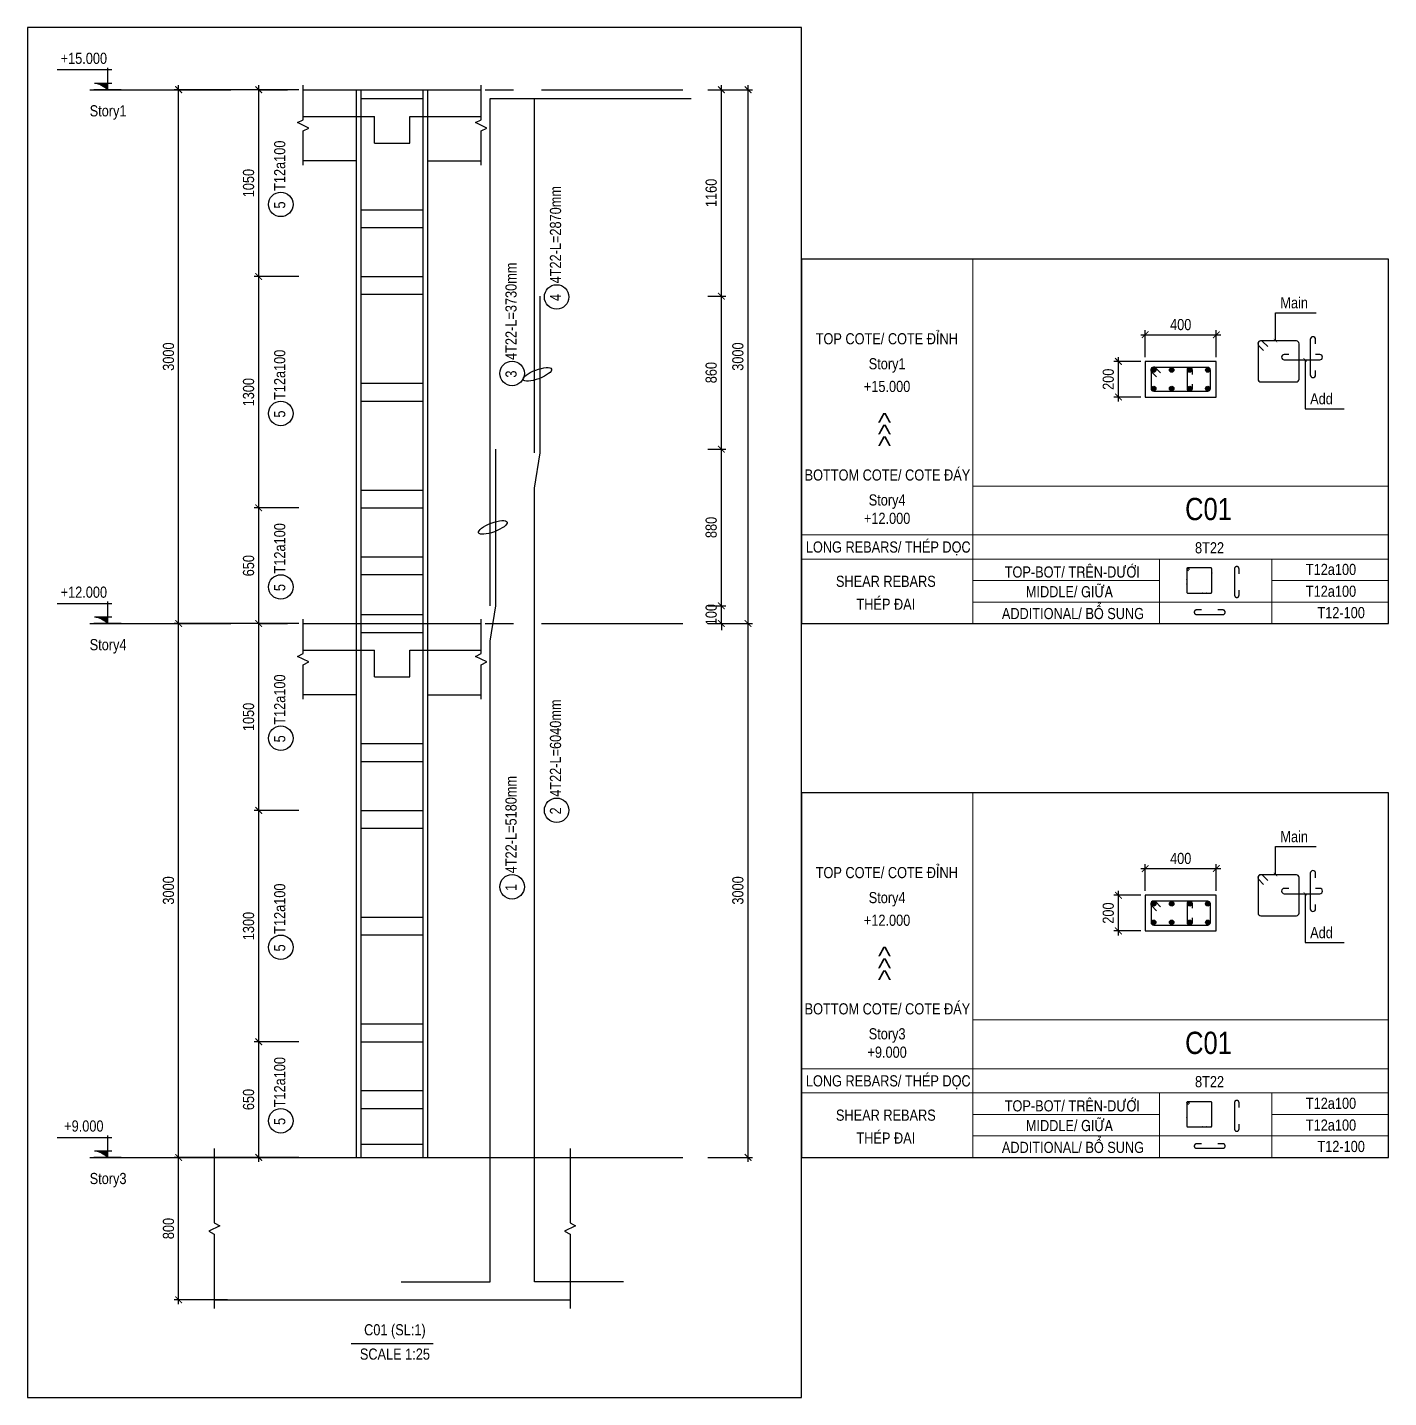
# Model space of a CAD drawing. Header units: millimetres. Extents: x -360107 to 123116000, y -52137 to 86044500.
# Drawn here: x 84072 to 91722, y 120404 to 128104 of the extents above; entities that cross this region are included whole.
import ezdxf
from ezdxf.enums import TextEntityAlignment as Align

# ---------------------------------------------------------------- set-up
doc = ezdxf.new("R2010")
doc.units = ezdxf.units.MM
doc.header["$LTSCALE"] = 100
doc.header["$MEASUREMENT"] = 0
doc.linetypes.add('CENTER', pattern=[50.8, 31.75, -6.35, 6.35, -6.35])
doc.layers.get('Defpoints').update_dxf_attribs({"color": 250})
for name, color, linetype in [('01-GB-Grid', 9, 'CENTER'), ('04-GB-Dim', 146, 'Continuous'), ('05-GB-Hatch', 8, 'Continuous'), ('10-GB-Text', 4, 'Continuous'), ('11-GB-Cao Do', 7, 'Continuous'), ('19-GB-Tie', 210, 'Continuous')]:
    doc.layers.add(name, color=color, linetype=linetype)
for name, color, linetype, lineweight in [('12-GB-Ky Hieu', 232, 'Continuous', 13), ('18-GB-Reinf', 10, 'Continuous', 25), ('21-GB-BD', 90, 'Continuous', 25)]:
    doc.layers.add(name, color=color, linetype=linetype, lineweight=lineweight)
doc.styles.add('02-GB-VNI-Helve', font='VNI-Helve-Condense.TTF')
doc.styles.add('VNI-Helve', font='VNI-Helve-Condense.TTF')
doc.dimstyles.new('GB 20', dxfattribs={"dimscale": 0.2, "dimtxt": 250, "dimasz": 150, "dimexe": 100, "dimexo": 100, "dimgap": 100, "dimtad": 1, "dimdec": 0, "dimzin": 0, "dimdsep": 46, "dimtxsty": 'VNI-Helve', "dimblk": 'ARCHTICK', "dimcen": 100, "dimdle": 100, "dimclrd": 256, "dimclre": 256, "dimclrt": 71, "dimadec": 0, "dimazin": 0, "dimtfac": 1, "dimtdec": 0, "dimtix": 1, "dimtmove": 0, "dimatfit": 3, "dimfxl": 3.75, "dimtolj": 1, "dimtzin": 0, "dimarcsym": 0})
doc.dimstyles.new('GB 25', dxfattribs={"dimscale": 0.25, "dimtxt": 250, "dimasz": 150, "dimexe": 100, "dimexo": 100, "dimgap": 100, "dimtad": 1, "dimdec": 0, "dimzin": 0, "dimdsep": 46, "dimtxsty": 'VNI-Helve', "dimblk": 'ARCHTICK', "dimcen": 100, "dimdle": 100, "dimclrd": 256, "dimclre": 256, "dimclrt": 71, "dimadec": 0, "dimazin": 0, "dimtfac": 1, "dimtdec": 0, "dimtix": 1, "dimtmove": 0, "dimatfit": 3, "dimfxl": 3.75, "dimtolj": 1, "dimtzin": 0, "dimarcsym": 0})

# ---------------------------------------------------------------- blocks, each defined once
blk = doc.blocks.new('_ArchTick')
at = {"color": 0, "linetype": 'ByBlock', "const_width": 0.15}
blk.add_lwpolyline([(-0.5, -0.5), (0.5, 0.5)], dxfattribs=at)
blk = doc.blocks.new('*D423')
at = {"layer": '04-GB-Dim', "lineweight": -2, "transparency": 16777216}
for p, q in [((85597, 124754), (84897, 124754)), ((84922, 121729), (84922, 124779)), ((85597, 121754), (84897, 121754))]:
    blk.add_line(p, q, dxfattribs=at)
at = {"layer": 'Defpoints', "color": 0, "transparency": 16777216}
for p in [(84922, 124754), (85622, 124754), (85622, 121754)]:
    blk.add_point(p, dxfattribs=at)
at = {"layer": '04-GB-Dim', "lineweight": -2, "transparency": 16777216, "xscale": 37.5, "yscale": 37.5, "zscale": 37.5}
for p, rotation in [((84922, 124754), 90), ((84922, 121754), 270)]:
    blk.add_blockref('_ArchTick', p, dxfattribs=dict(at, rotation=rotation))
at = {"layer": '04-GB-Dim', "color": 71, "transparency": 16777216, "insert": (84865.1, 123254), "char_height": 62.5, "attachment_point": 5, "rotation": 90, "style": 'VNI-Helve'}
blk.add_mtext('\\A1;3000', dxfattribs=at)
blk = doc.blocks.new('*D424')
at = {"layer": '04-GB-Dim', "lineweight": -2, "transparency": 16777216}
for p, q in [((85197, 121754), (84897, 121754)), ((84922, 120929), (84922, 121779)), ((85197, 120954), (84897, 120954))]:
    blk.add_line(p, q, dxfattribs=at)
at = {"layer": 'Defpoints', "color": 0, "transparency": 16777216}
for p in [(84922, 121754), (85222, 121754), (85222, 120954)]:
    blk.add_point(p, dxfattribs=at)
at = {"layer": '04-GB-Dim', "lineweight": -2, "transparency": 16777216, "xscale": 37.5, "yscale": 37.5, "zscale": 37.5}
for p, rotation in [((84922, 121754), 90), ((84922, 120954), 270)]:
    blk.add_blockref('_ArchTick', p, dxfattribs=dict(at, rotation=rotation))
at = {"layer": '04-GB-Dim', "color": 71, "transparency": 16777216, "insert": (84865.1, 121354), "char_height": 62.5, "attachment_point": 5, "rotation": 90, "style": 'VNI-Helve'}
blk.add_mtext('\\A1;800', dxfattribs=at)
blk = doc.blocks.new('CSA_Cote')
at = {"layer": '11-GB-Cao Do'}
h = blk.add_hatch(color=7, dxfattribs=at)
edge = h.paths.add_edge_path()
edge.add_line((-2.93, 1.5), (0, 1.5))
edge.add_line((0, 1.5), (0, 0))
edge.add_ellipse((-3.31, -2.85), major_axis=(0, 4.36), ratio=1, start_angle=-49.2955, end_angle=-4.9248)
at = {"layer": '11-GB-Cao Do', "color": 7}
for p, q in [((-11.3, 4.5), (1, 4.5)), ((0, 4.92), (0, 0)), ((3.07, 0), (-3.07, 0)), ((-2.93, 1.5), (1, 1.5))]:
    blk.add_line(p, q, dxfattribs=at)
at = {"layer": '11-GB-Cao Do', "color": 7, "extrusion": (0, 0, -1)}
blk.add_ellipse((-3.31, -2.85), major_axis=(0, 4.36), ratio=1, start_param=0.085793, end_param=0.860207, dxfattribs=at)
at = {"layer": '11-GB-Cao Do', "color": 7, "style": '02-GB-VNI-Helve'}
blk.add_attdef('CSA_Cote', text='', height=2.5, dxfattribs=at).set_placement((-5.31, 7.05), align=Align.MIDDLE)
blk = doc.blocks.new('*D425')
at = {"layer": '04-GB-Dim', "lineweight": -2, "transparency": 16777216}
for p, q in [((85597, 122404), (85347, 122404)), ((85372, 121729), (85372, 122429)), ((85597, 121754), (85347, 121754))]:
    blk.add_line(p, q, dxfattribs=at)
at = {"layer": 'Defpoints', "color": 0, "transparency": 16777216}
for p in [(85372, 122404), (85622, 122404), (85622, 121754)]:
    blk.add_point(p, dxfattribs=at)
at = {"layer": '04-GB-Dim', "lineweight": -2, "transparency": 16777216, "xscale": 37.5, "yscale": 37.5, "zscale": 37.5}
for p, rotation in [((85372, 122404), 90), ((85372, 121754), 270)]:
    blk.add_blockref('_ArchTick', p, dxfattribs=dict(at, rotation=rotation))
at = {"layer": '04-GB-Dim', "color": 71, "transparency": 16777216, "insert": (85315.1, 122079), "char_height": 62.5, "attachment_point": 5, "rotation": 90, "style": 'VNI-Helve'}
blk.add_mtext('\\A1;650', dxfattribs=at)
blk = doc.blocks.new('*D426')
at = {"layer": '04-GB-Dim', "lineweight": -2, "transparency": 16777216}
for p, q in [((85597, 123704), (85347, 123704)), ((85372, 122379), (85372, 123729)), ((85597, 122404), (85347, 122404))]:
    blk.add_line(p, q, dxfattribs=at)
at = {"layer": 'Defpoints', "color": 0, "transparency": 16777216}
for p in [(85372, 123704), (85622, 123704), (85622, 122404)]:
    blk.add_point(p, dxfattribs=at)
at = {"layer": '04-GB-Dim', "lineweight": -2, "transparency": 16777216, "xscale": 37.5, "yscale": 37.5, "zscale": 37.5}
for p, rotation in [((85372, 123704), 90), ((85372, 122404), 270)]:
    blk.add_blockref('_ArchTick', p, dxfattribs=dict(at, rotation=rotation))
at = {"layer": '04-GB-Dim', "color": 71, "transparency": 16777216, "insert": (85315.1, 123054), "char_height": 62.5, "attachment_point": 5, "rotation": 90, "style": 'VNI-Helve'}
blk.add_mtext('\\A1;1300', dxfattribs=at)
blk = doc.blocks.new('*D427')
at = {"layer": '04-GB-Dim', "lineweight": -2, "transparency": 16777216}
for p, q in [((85597, 124754), (85347, 124754)), ((85372, 123679), (85372, 124779)), ((85597, 123704), (85347, 123704))]:
    blk.add_line(p, q, dxfattribs=at)
at = {"layer": 'Defpoints', "color": 0, "transparency": 16777216}
for p in [(85372, 124754), (85622, 124754), (85622, 123704)]:
    blk.add_point(p, dxfattribs=at)
at = {"layer": '04-GB-Dim', "lineweight": -2, "transparency": 16777216, "xscale": 37.5, "yscale": 37.5, "zscale": 37.5}
for p, rotation in [((85372, 124754), 90), ((85372, 123704), 270)]:
    blk.add_blockref('_ArchTick', p, dxfattribs=dict(at, rotation=rotation))
at = {"layer": '04-GB-Dim', "color": 71, "transparency": 16777216, "insert": (85315.1, 124229), "char_height": 62.5, "attachment_point": 5, "rotation": 90, "style": 'VNI-Helve'}
blk.add_mtext('\\A1;1050', dxfattribs=at)
blk = doc.blocks.new('CSA_Sohieu-KCthep')
blk.add_circle((-119.6, -124.2), 68.8)
at = {"layer": '10-GB-Text', "color": 71, "style": '02-GB-VNI-Helve'}
blk.add_attdef('DK-KC', (-43.7, -149.2), '', height=62.5, dxfattribs=at)
at = {"layer": '12-GB-Ky Hieu', "color": 11, "style": '02-GB-VNI-Helve'}
blk.add_attdef('SH', text='', height=62.5, dxfattribs=at).set_placement((-123.1, -149.2), align=Align.CENTER)
blk = doc.blocks.new('*D428')
at = {"layer": '04-GB-Dim', "lineweight": -2, "transparency": 16777216}
for p, q in [((85597, 127754), (84897, 127754)), ((84922, 124729), (84922, 127779)), ((85597, 124754), (84897, 124754))]:
    blk.add_line(p, q, dxfattribs=at)
at = {"layer": 'Defpoints', "color": 0, "transparency": 16777216}
for p in [(84922, 127754), (85622, 127754), (85622, 124754)]:
    blk.add_point(p, dxfattribs=at)
at = {"layer": '04-GB-Dim', "lineweight": -2, "transparency": 16777216, "xscale": 37.5, "yscale": 37.5, "zscale": 37.5}
for p, rotation in [((84922, 127754), 90), ((84922, 124754), 270)]:
    blk.add_blockref('_ArchTick', p, dxfattribs=dict(at, rotation=rotation))
at = {"layer": '04-GB-Dim', "color": 71, "transparency": 16777216, "insert": (84865.1, 126254), "char_height": 62.5, "attachment_point": 5, "rotation": 90, "style": 'VNI-Helve'}
blk.add_mtext('\\A1;3000', dxfattribs=at)
blk = doc.blocks.new('*D429')
at = {"layer": '04-GB-Dim', "lineweight": -2, "transparency": 16777216}
for p, q in [((85597, 125404), (85347, 125404)), ((85372, 124729), (85372, 125429)), ((85597, 124754), (85347, 124754))]:
    blk.add_line(p, q, dxfattribs=at)
at = {"layer": 'Defpoints', "color": 0, "transparency": 16777216}
for p in [(85372, 125404), (85622, 125404), (85622, 124754)]:
    blk.add_point(p, dxfattribs=at)
at = {"layer": '04-GB-Dim', "lineweight": -2, "transparency": 16777216, "xscale": 37.5, "yscale": 37.5, "zscale": 37.5}
for p, rotation in [((85372, 125404), 90), ((85372, 124754), 270)]:
    blk.add_blockref('_ArchTick', p, dxfattribs=dict(at, rotation=rotation))
at = {"layer": '04-GB-Dim', "color": 71, "transparency": 16777216, "insert": (85315.1, 125079), "char_height": 62.5, "attachment_point": 5, "rotation": 90, "style": 'VNI-Helve'}
blk.add_mtext('\\A1;650', dxfattribs=at)
blk = doc.blocks.new('*D430')
at = {"layer": '04-GB-Dim', "lineweight": -2, "transparency": 16777216}
for p, q in [((85597, 126704), (85347, 126704)), ((85372, 125379), (85372, 126729)), ((85597, 125404), (85347, 125404))]:
    blk.add_line(p, q, dxfattribs=at)
at = {"layer": 'Defpoints', "color": 0, "transparency": 16777216}
for p in [(85372, 126704), (85622, 126704), (85622, 125404)]:
    blk.add_point(p, dxfattribs=at)
at = {"layer": '04-GB-Dim', "lineweight": -2, "transparency": 16777216, "xscale": 37.5, "yscale": 37.5, "zscale": 37.5}
for p, rotation in [((85372, 126704), 90), ((85372, 125404), 270)]:
    blk.add_blockref('_ArchTick', p, dxfattribs=dict(at, rotation=rotation))
at = {"layer": '04-GB-Dim', "color": 71, "transparency": 16777216, "insert": (85315.1, 126054), "char_height": 62.5, "attachment_point": 5, "rotation": 90, "style": 'VNI-Helve'}
blk.add_mtext('\\A1;1300', dxfattribs=at)
blk = doc.blocks.new('*D431')
at = {"layer": '04-GB-Dim', "lineweight": -2, "transparency": 16777216}
for p, q in [((85597, 127754), (85347, 127754)), ((85372, 126679), (85372, 127779)), ((85597, 126704), (85347, 126704))]:
    blk.add_line(p, q, dxfattribs=at)
at = {"layer": 'Defpoints', "color": 0, "transparency": 16777216}
for p in [(85372, 127754), (85622, 127754), (85622, 126704)]:
    blk.add_point(p, dxfattribs=at)
at = {"layer": '04-GB-Dim', "lineweight": -2, "transparency": 16777216, "xscale": 37.5, "yscale": 37.5, "zscale": 37.5}
for p, rotation in [((85372, 127754), 90), ((85372, 126704), 270)]:
    blk.add_blockref('_ArchTick', p, dxfattribs=dict(at, rotation=rotation))
at = {"layer": '04-GB-Dim', "color": 71, "transparency": 16777216, "insert": (85315.1, 127229), "char_height": 62.5, "attachment_point": 5, "rotation": 90, "style": 'VNI-Helve'}
blk.add_mtext('\\A1;1050', dxfattribs=at)
blk = doc.blocks.new('*D432')
at = {"layer": '04-GB-Dim', "lineweight": -2, "transparency": 16777216}
for p, q in [((87897, 124754), (88147, 124754)), ((88122, 121729), (88122, 124779)), ((87897, 121754), (88147, 121754))]:
    blk.add_line(p, q, dxfattribs=at)
at = {"layer": 'Defpoints', "color": 0, "transparency": 16777216}
for p in [(87872, 124754), (88122, 124754), (87872, 121754)]:
    blk.add_point(p, dxfattribs=at)
at = {"layer": '04-GB-Dim', "lineweight": -2, "transparency": 16777216, "xscale": 37.5, "yscale": 37.5, "zscale": 37.5}
for p, rotation in [((88122, 124754), 90), ((88122, 121754), 270)]:
    blk.add_blockref('_ArchTick', p, dxfattribs=dict(at, rotation=rotation))
at = {"layer": '04-GB-Dim', "color": 71, "transparency": 16777216, "insert": (88065.1, 123254), "char_height": 62.5, "attachment_point": 5, "rotation": 90, "style": 'VNI-Helve'}
blk.add_mtext('\\A1;3000', dxfattribs=at)
blk = doc.blocks.new('*D433')
at = {"layer": '04-GB-Dim', "lineweight": -2, "transparency": 16777216}
for p, q in [((87897, 124854), (87997, 124854)), ((87972, 124854), (87972, 124891.5)), ((87972, 124754), (87972, 124854)), ((87897, 124754), (87997, 124754)), ((87972, 124754), (87972, 124716.5))]:
    blk.add_line(p, q, dxfattribs=at)
at = {"layer": 'Defpoints', "color": 0, "transparency": 16777216}
for p in [(87872, 124854), (87972, 124854), (87872, 124754)]:
    blk.add_point(p, dxfattribs=at)
at = {"layer": '04-GB-Dim', "lineweight": -2, "transparency": 16777216, "xscale": 37.5, "yscale": 37.5, "zscale": 37.5}
for p, rotation in [((87972, 124854), 270), ((87972, 124754), 90)]:
    blk.add_blockref('_ArchTick', p, dxfattribs=dict(at, rotation=rotation))
at = {"layer": '04-GB-Dim', "color": 71, "transparency": 16777216, "insert": (87915.1, 124804), "char_height": 62.5, "attachment_point": 5, "rotation": 90, "style": 'VNI-Helve'}
blk.add_mtext('\\A1;100', dxfattribs=at)
blk = doc.blocks.new('*D434')
at = {"layer": '04-GB-Dim', "lineweight": -2, "transparency": 16777216}
for p, q in [((87972, 124829), (87972, 125759)), ((87897, 125734), (87997, 125734)), ((87897, 124854), (87997, 124854))]:
    blk.add_line(p, q, dxfattribs=at)
at = {"layer": 'Defpoints', "color": 0, "transparency": 16777216}
for p in [(87872, 125734), (87972, 125734), (87872, 124854)]:
    blk.add_point(p, dxfattribs=at)
at = {"layer": '04-GB-Dim', "lineweight": -2, "transparency": 16777216, "xscale": 37.5, "yscale": 37.5, "zscale": 37.5}
for p, rotation in [((87972, 125734), 90), ((87972, 124854), 270)]:
    blk.add_blockref('_ArchTick', p, dxfattribs=dict(at, rotation=rotation))
at = {"layer": '04-GB-Dim', "color": 71, "transparency": 16777216, "insert": (87915.1, 125294), "char_height": 62.5, "attachment_point": 5, "rotation": 90, "style": 'VNI-Helve'}
blk.add_mtext('\\A1;880', dxfattribs=at)
blk = doc.blocks.new('*D435')
at = {"layer": '04-GB-Dim', "lineweight": -2, "transparency": 16777216}
for p, q in [((87897, 126594), (87997, 126594)), ((87972, 125709), (87972, 126619)), ((87897, 125734), (87997, 125734))]:
    blk.add_line(p, q, dxfattribs=at)
at = {"layer": 'Defpoints', "color": 0, "transparency": 16777216}
for p in [(87872, 126594), (87972, 126594), (87872, 125734)]:
    blk.add_point(p, dxfattribs=at)
at = {"layer": '04-GB-Dim', "lineweight": -2, "transparency": 16777216, "xscale": 37.5, "yscale": 37.5, "zscale": 37.5}
for p, rotation in [((87972, 126594), 90), ((87972, 125734), 270)]:
    blk.add_blockref('_ArchTick', p, dxfattribs=dict(at, rotation=rotation))
at = {"layer": '04-GB-Dim', "color": 71, "transparency": 16777216, "insert": (87915.1, 126164), "char_height": 62.5, "attachment_point": 5, "rotation": 90, "style": 'VNI-Helve'}
blk.add_mtext('\\A1;860', dxfattribs=at)
blk = doc.blocks.new('*D436')
at = {"layer": '04-GB-Dim', "lineweight": -2, "transparency": 16777216}
for p, q in [((87897, 127754), (87997, 127754)), ((87972, 126569), (87972, 127779)), ((87897, 126594), (87997, 126594))]:
    blk.add_line(p, q, dxfattribs=at)
at = {"layer": 'Defpoints', "color": 0, "transparency": 16777216}
for p in [(87872, 127754), (87972, 127754), (87872, 126594)]:
    blk.add_point(p, dxfattribs=at)
at = {"layer": '04-GB-Dim', "lineweight": -2, "transparency": 16777216, "xscale": 37.5, "yscale": 37.5, "zscale": 37.5}
for p, rotation in [((87972, 127754), 90), ((87972, 126594), 270)]:
    blk.add_blockref('_ArchTick', p, dxfattribs=dict(at, rotation=rotation))
at = {"layer": '04-GB-Dim', "color": 71, "transparency": 16777216, "insert": (87915.1, 127174), "char_height": 62.5, "attachment_point": 5, "rotation": 90, "style": 'VNI-Helve'}
blk.add_mtext('\\A1;1160', dxfattribs=at)
blk = doc.blocks.new('*D437')
at = {"layer": '04-GB-Dim', "lineweight": -2, "transparency": 16777216}
for p, q in [((87897, 127754), (88147, 127754)), ((88122, 124729), (88122, 127779)), ((87897, 124754), (88147, 124754))]:
    blk.add_line(p, q, dxfattribs=at)
at = {"layer": 'Defpoints', "color": 0, "transparency": 16777216}
for p in [(87872, 127754), (88122, 127754), (87872, 124754)]:
    blk.add_point(p, dxfattribs=at)
at = {"layer": '04-GB-Dim', "lineweight": -2, "transparency": 16777216, "xscale": 37.5, "yscale": 37.5, "zscale": 37.5}
for p, rotation in [((88122, 127754), 90), ((88122, 124754), 270)]:
    blk.add_blockref('_ArchTick', p, dxfattribs=dict(at, rotation=rotation))
at = {"layer": '04-GB-Dim', "color": 71, "transparency": 16777216, "insert": (88065.1, 126254), "char_height": 62.5, "attachment_point": 5, "rotation": 90, "style": 'VNI-Helve'}
blk.add_mtext('\\A1;3000', dxfattribs=at)
blk = doc.blocks.new('CSA_Beam-ColumnName')
at = {"color": 7}
blk.add_lwpolyline([(124.1, -45.7), (584, -45.7)], dxfattribs=at)
at = {"color": 7, "linetype": 'ByBlock', "lineweight": -2, "style": '02-GB-VNI-Helve'}
blk.add_attdef('TENDAM/COT', text='', height=100, dxfattribs=at).set_placement((369.4, 0), align=Align.CENTER)
at = {"color": 11, "lineweight": 25, "style": '02-GB-VNI-Helve'}
blk.add_attdef('TL', text='', height=50, dxfattribs=at).set_placement((369.4, -136.7), align=Align.CENTER)
blk = doc.blocks.new('*U438')
at = {"layer": '19-GB-Tie', "ltscale": 0.6}
blk.add_lwpolyline([(38.7, 87.7), (9.9, 116.5, 0.892724), (-12.5, 94.1), (16, 65.6)], format="xyb", dxfattribs=at)
blk.add_lwpolyline([(319, 104, 0.414214), (304, 119), (0, 119, 0.414214), (-15, 104), (-15, 0, 0.414214), (0, -15), (304, -15, 0.414214), (319, 0)], format="xyb", close=True, dxfattribs=at)
blk = doc.blocks.new('rebar')
at = {"layer": '18-GB-Reinf', "transparency": 33554503}
h = blk.add_hatch(color=256, dxfattribs=at)
h.dxf.hatch_style = 1
edge = h.paths.add_edge_path()
edge.add_arc((0, 0), 10.8, 0, 360)
at = {"layer": '18-GB-Reinf'}
blk.add_circle((0, 0), 12.5, dxfattribs=at)
blk = doc.blocks.new('*U439')
at = {"layer": '19-GB-Tie'}
blk.add_lwpolyline([(15, -25), (15, 0, 0.414214), (0, 15), (0, 15, 0.414214), (-15, 0), (-15, -104, 0.414214), (0, -119), (0, -119, 0.414214), (15, -104), (15, -79)], format="xyb", dxfattribs=at)
blk = doc.blocks.new('*D440')
at = {"layer": '04-GB-Dim', "lineweight": -2, "transparency": 16777216}
for p, q in [((90328.7, 123376.7), (90778.7, 123376.7)), ((90353.7, 123251.7), (90353.7, 123401.7)), ((90753.7, 123251.7), (90753.7, 123401.7))]:
    blk.add_line(p, q, dxfattribs=at)
at = {"layer": 'Defpoints', "color": 0, "transparency": 16777216}
for p in [(90753.7, 123376.7), (90353.7, 123226.7), (90753.7, 123226.7)]:
    blk.add_point(p, dxfattribs=at)
at = {"layer": '04-GB-Dim', "lineweight": -2, "transparency": 16777216, "xscale": 37.5, "yscale": 37.5, "zscale": 37.5, "rotation": 180}
blk.add_blockref('_ArchTick', (90353.7, 123376.7), dxfattribs=at)
at = {"layer": '04-GB-Dim', "lineweight": -2, "transparency": 16777216, "xscale": 37.5, "yscale": 37.5, "zscale": 37.5}
blk.add_blockref('_ArchTick', (90753.7, 123376.7), dxfattribs=at)
at = {"layer": '04-GB-Dim', "color": 71, "transparency": 16777216, "insert": (90553.7, 123433.6), "char_height": 62.5, "attachment_point": 5, "style": 'VNI-Helve'}
blk.add_mtext('\\A1;400', dxfattribs=at)
blk = doc.blocks.new('*D441')
at = {"layer": '04-GB-Dim', "lineweight": -2, "transparency": 16777216}
for p, q in [((90328.7, 123226.7), (90178.7, 123226.7)), ((90203.7, 123001.7), (90203.7, 123251.7)), ((90328.7, 123026.7), (90178.7, 123026.7))]:
    blk.add_line(p, q, dxfattribs=at)
at = {"layer": 'Defpoints', "color": 0, "transparency": 16777216}
for p in [(90203.7, 123226.7), (90353.7, 123226.7), (90353.7, 123026.7)]:
    blk.add_point(p, dxfattribs=at)
at = {"layer": '04-GB-Dim', "lineweight": -2, "transparency": 16777216, "xscale": 37.5, "yscale": 37.5, "zscale": 37.5}
for p, rotation in [((90203.7, 123226.7), 90), ((90203.7, 123026.7), 270)]:
    blk.add_blockref('_ArchTick', p, dxfattribs=dict(at, rotation=rotation))
at = {"layer": '04-GB-Dim', "color": 71, "transparency": 16777216, "insert": (90146.8, 123126.7), "char_height": 62.5, "attachment_point": 5, "rotation": 90, "style": 'VNI-Helve'}
blk.add_mtext('\\A1;200', dxfattribs=at)
blk = doc.blocks.new('*U679')
at = {"layer": '19-GB-Tie'}
blk.add_lwpolyline([(25, 15), (0, 15, 0.414214), (-15, 0), (-15, 0, 0.414214), (0, -15), (200, -15, 0.414214), (215, 0), (215, 0, 0.414214), (200, 15), (175, 15)], format="xyb", dxfattribs=at)
blk = doc.blocks.new('*U680')
at = {"layer": '19-GB-Tie'}
blk.add_lwpolyline([(15, -25), (15, 0, 0.414214), (0, 15), (0, 15, 0.414214), (-15, 0), (-15, -200, 0.414214), (0, -215), (0, -215, 0.414214), (15, -200), (15, -175)], format="xyb", dxfattribs=at)
blk = doc.blocks.new('*U678')
at = {"layer": '19-GB-Tie', "ltscale": 0.6}
blk.add_lwpolyline([(38.7, 183.7), (9.9, 212.5, 0.892724), (-12.5, 190.1), (16, 161.6)], format="xyb", dxfattribs=at)
blk.add_lwpolyline([(215, 200, 0.414214), (200, 215), (0, 215, 0.414214), (-15, 200), (-15, 0, 0.414214), (0, -15), (200, -15, 0.414214), (215, 0)], format="xyb", close=True, dxfattribs=at)
blk = doc.blocks.new('*U420')
at = {"layer": '12-GB-Ky Hieu'}
for p, q in [((-2131.7, 675.5), (-1168.3, 675.5)), ((-2131.7, -1372.7), (-2131.7, 675.5)), ((-1168.3, 675.5), (-1168.3, -1372.7)), ((-1168.3, 675.5), (1168.3, 675.5)), ((1168.3, 675.5), (1168.3, -1372.7)), ((511.5, -1010.9), (511.5, -1372.7)), ((-1168.3, -1131.5), (-119.9, -1131.5)), ((511.5, -1131.5), (1168.3, -1131.5)), ((-1168.3, -1372.6), (1168.3, -1372.7))]:
    blk.add_line(p, q, dxfattribs=at)
for points in [[(-1168.3, -600), (1168.3, -600), (1168.3, -874.5), (-1168.3, -874.5)], [(-2131.7, -874.5), (-1168.3, -874.5), (-1168.3, -1010.9), (-2131.7, -1010.9)], [(-1168.3, -874.5), (1168.3, -874.5), (1168.3, -1010.9), (-1168.3, -1010.9)], [(-2131.7, -1010.9), (-1168.3, -1010.9), (-1168.3, -1372.7), (-2131.7, -1372.7)], [(-1168.3, -1010.9), (-119.9, -1010.9), (-119.9, -1252.1), (-1168.3, -1252.1)], [(-119.9, -1010.9), (1168.3, -1010.9), (1168.3, -1252.1), (-119.9, -1252.1)], [(-1168.3, -1252.1), (-119.9, -1252.1), (-119.9, -1372.7), (-1168.3, -1372.7)], [(-119.9, -1252.1), (1168.3, -1252.1), (1168.3, -1372.7), (-119.9, -1372.7)]]:
    blk.add_lwpolyline(points, close=True, dxfattribs=at)
at = {"layer": '19-GB-Tie'}
blk.add_line((43.2, -1076.2), (33.5, -1066.5), dxfattribs=at)
for points, weights, knots in [([(49.5, -1069.9), (44.7, -1065), (39.8, -1060.2), (37.2, -1060.2), (35.4, -1062), (33.5, -1063.9), (33.5, -1066.5), (33.5, -1130.8), (33.5, -1195.2), (33.5, -1197.8), (35.4, -1199.6), (37.2, -1201.5), (39.8, -1201.5), (104.2, -1201.5), (168.5, -1201.5), (171.1, -1201.5), (173, -1199.6), (174.8, -1197.8), (174.8, -1195.2), (174.8, -1130.8), (174.8, -1066.5), (174.8, -1063.9), (173, -1062), (171.1, -1060.2), (168.5, -1060.2), (104.2, -1060.2), (39.8, -1060.2)], [1, 1, 1, 0.923879532511, 1, 0.923879532511, 1, 1, 1, 0.923879532511, 1, 0.923879532511, 1, 1, 1, 0.923879532511, 1, 0.923879532511, 1, 1, 1, 0.923879532511, 1, 0.923879532511, 1, 1, 1], [0, 0, 0, 1, 1, 1.785398, 1.785398, 2.570796, 2.570796, 3.570796, 3.570796, 4.356194, 4.356194, 5.141593, 5.141593, 6.141593, 6.141593, 6.926991, 6.926991, 7.712389, 7.712389, 8.712389, 8.712389, 9.497787, 9.497787, 10.283185, 10.283185, 11.283185, 11.283185, 11.283185]), ([(327.7, -1092.7), (327.7, -1078.8), (327.7, -1065), (327.7, -1059.7), (324, -1056), (320.3, -1052.3), (315.1, -1052.3), (309.8, -1052.3), (306.1, -1056), (302.4, -1059.7), (302.4, -1065), (302.4, -1139.2), (302.4, -1213.5), (302.4, -1226.1), (315.1, -1226.1), (327.7, -1226.1), (327.7, -1213.5), (327.7, -1199.6), (327.7, -1185.8)], [1, 1, 1, 0.923879532511, 1, 0.923879532511, 1, 0.923879532511, 1, 0.923879532511, 1, 1, 1, 0.707106781187, 1, 0.707106781187, 1, 1, 1], [0, 0, 0, 1, 1, 1.785398, 1.785398, 2.570796, 2.570796, 3.356194, 3.356194, 4.141593, 4.141593, 5.141593, 5.141593, 6.712389, 6.712389, 8.283185, 8.283185, 9.283185, 9.283185, 9.283185]), ([(116.4, -1296.6), (102.6, -1296.6), (88.7, -1296.6), (76.1, -1296.6), (76.1, -1309.3), (76.1, -1321.9), (88.7, -1321.9), (163, -1321.9), (237.2, -1321.9), (242.5, -1321.9), (246.2, -1318.2), (249.9, -1314.5), (249.9, -1309.3), (249.9, -1304), (246.2, -1300.3), (242.5, -1296.6), (237.2, -1296.6), (223.4, -1296.6), (209.5, -1296.6)], [1, 1, 1, 0.707106781187, 1, 0.707106781187, 1, 1, 1, 0.923879532511, 1, 0.923879532511, 1, 0.923879532511, 1, 0.923879532511, 1, 1, 1], [0, 0, 0, 1, 1, 2.570796, 2.570796, 4.141593, 4.141593, 5.141593, 5.141593, 5.926991, 5.926991, 6.712389, 6.712389, 7.497787, 7.497787, 8.283185, 8.283185, 9.283185, 9.283185, 9.283185])]:
    blk.add_rational_spline(points, weights, degree=2, knots=knots, dxfattribs=at)
at = {"layer": '10-GB-Text', "style": '02-GB-VNI-Helve'}
for s, p in [('TOP COTE/ COTE ÑÆNH', (-1652, 227.7)), ('BOTTOM COTE/ COTE ÑAÙY', (-1648.4, -538)), ('LONG REBARS/ THEÙP DOÏC', (-1643.7, -942.7)), ('SHEAR REBARS', (-1657.2, -1135.5)), ('THEÙP ÑAI', (-1657.2, -1264.2))]:
    blk.add_text(s, height=62.5, dxfattribs=at).set_placement(p, align=Align.MIDDLE_CENTER)
at = {"layer": '10-GB-Text', "color": 2, "style": '02-GB-VNI-Helve'}
blk.add_text('>>>', height=98.43, rotation=90, dxfattribs=at).set_placement((-1666.9, -282.3), align=Align.MIDDLE_CENTER)
at = {"layer": '10-GB-Text', "style": '02-GB-VNI-Helve'}
for s, p in [('TOP-BOT/ TREÂN-DÖÔÙI', (-989.2, -1114.4)), ('MIDDLE/ GIÖÕA', (-870.4, -1225.1)), ('ADDITIONAL/ BOÅ SUNG', (-1005.1, -1347.8))]:
    blk.add_text(s, height=62.5, dxfattribs=at).set_placement(p)
at = {"layer": '10-GB-Text', "color": 2, "style": '02-GB-VNI-Helve'}
for tag, p in [('TOPSTORY', (-1650, 87.2)), ('TOPCOTE', (-1650.3, -40.1)), ('BOTSTORY', (-1650, -678.3)), ('BOTCOTE', (-1650, -781.4)), ('LONGREBARS', (162, -947.2))]:
    blk.add_attdef(tag, text='', height=62.5, dxfattribs=at).set_placement(p, align=Align.MIDDLE_CENTER)
at = {"layer": '10-GB-Text', "color": 1, "style": '02-GB-VNI-Helve'}
blk.add_attdef('NAME', text='', height=125, dxfattribs=at).set_placement((156, -729.2), align=Align.MIDDLE_CENTER)
at = {"layer": '10-GB-Text', "color": 2, "style": '02-GB-VNI-Helve'}
for tag, p in [('LINKS', (703.3, -1100)), ('MIDLINKS', (703.3, -1222.3)), ('ADDLINKS', (703.3, -1342.6))]:
    blk.add_attdef(tag, p, '', height=62.5, dxfattribs=at)
blk = doc.blocks.new('*D442')
at = {"layer": '04-GB-Dim', "lineweight": -2, "transparency": 16777216}
for p, q in [((90328.7, 126376.7), (90778.7, 126376.7)), ((90353.7, 126251.7), (90353.7, 126401.7)), ((90753.7, 126251.7), (90753.7, 126401.7))]:
    blk.add_line(p, q, dxfattribs=at)
at = {"layer": 'Defpoints', "color": 0, "transparency": 16777216}
for p in [(90753.7, 126376.7), (90353.7, 126226.7), (90753.7, 126226.7)]:
    blk.add_point(p, dxfattribs=at)
at = {"layer": '04-GB-Dim', "lineweight": -2, "transparency": 16777216, "xscale": 37.5, "yscale": 37.5, "zscale": 37.5, "rotation": 180}
blk.add_blockref('_ArchTick', (90353.7, 126376.7), dxfattribs=at)
at = {"layer": '04-GB-Dim', "lineweight": -2, "transparency": 16777216, "xscale": 37.5, "yscale": 37.5, "zscale": 37.5}
blk.add_blockref('_ArchTick', (90753.7, 126376.7), dxfattribs=at)
at = {"layer": '04-GB-Dim', "color": 71, "transparency": 16777216, "insert": (90553.7, 126433.6), "char_height": 62.5, "attachment_point": 5, "style": 'VNI-Helve'}
blk.add_mtext('\\A1;400', dxfattribs=at)
blk = doc.blocks.new('*D443')
at = {"layer": '04-GB-Dim', "lineweight": -2, "transparency": 16777216}
for p, q in [((90328.7, 126226.7), (90178.7, 126226.7)), ((90203.7, 126001.7), (90203.7, 126251.7)), ((90328.7, 126026.7), (90178.7, 126026.7))]:
    blk.add_line(p, q, dxfattribs=at)
at = {"layer": 'Defpoints', "color": 0, "transparency": 16777216}
for p in [(90203.7, 126226.7), (90353.7, 126226.7), (90353.7, 126026.7)]:
    blk.add_point(p, dxfattribs=at)
at = {"layer": '04-GB-Dim', "lineweight": -2, "transparency": 16777216, "xscale": 37.5, "yscale": 37.5, "zscale": 37.5}
for p, rotation in [((90203.7, 126226.7), 90), ((90203.7, 126026.7), 270)]:
    blk.add_blockref('_ArchTick', p, dxfattribs=dict(at, rotation=rotation))
at = {"layer": '04-GB-Dim', "color": 71, "transparency": 16777216, "insert": (90146.8, 126126.7), "char_height": 62.5, "attachment_point": 5, "rotation": 90, "style": 'VNI-Helve'}
blk.add_mtext('\\A1;200', dxfattribs=at)
blk = doc.blocks.new('CTDAICOT')
at = {"layer": '19-GB-Tie'}
for name, p in [('*U680', (293.1, 224.1)), ('*U678', (0, 0)), ('*U679', (131.7, 124.1))]:
    blk.add_blockref(name, p, dxfattribs=at)
at = {"layer": '10-GB-Text', "color": 2, "style": '02-GB-VNI-Helve'}
for s, p in [('Main', (110.1, 398.6)), ('Add', (277.5, -140.9))]:
    blk.add_text(s, height=62.5, dxfattribs=at).set_placement(p)
at = {"layer": '04-GB-Dim'}
for points in [[(82.4, 217.1), (82.4, 373.6), (310.6, 373.6)], [(249.7, 109.1), (249.7, -165.9), (467.8, -165.9)]]:
    blk.add_leader(points, dimstyle='GB 20', override={"dimasz": 100, "dimldrblk": 'ArchTick'}, dxfattribs=at)

msp = doc.modelspace()

# ---------------------------------------------------------------- linework, layer by layer
at = {"layer": '01-GB-Grid', "ltscale": 0.25}
for p, q in [((84422, 127754), (87822, 127754)), ((84422, 124754), (87822, 124754)), ((84422, 121754), (87822, 121754))]:
    msp.add_line(p, q, dxfattribs=at)
at = {"layer": '05-GB-Hatch', "ltscale": 12.5}
for p, q in [((85922, 127354), (85922, 127754)), ((86322, 127354), (86322, 127754)), ((85622, 127604), (86022, 127604)), ((86022, 127454), (86022, 127604)), ((86222, 127454), (86222, 127604)), ((86222, 127604), (86622, 127604)), ((86022, 127454), (86222, 127454)), ((85922, 124354), (85922, 124754)), ((86322, 124354), (86322, 124754)), ((85622, 124604), (86022, 124604)), ((86022, 124454), (86022, 124604)), ((86222, 124454), (86222, 124604)), ((86222, 124604), (86622, 124604)), ((86022, 124454), (86222, 124454))]:
    msp.add_line(p, q, dxfattribs=at)
at = {"layer": '05-GB-Hatch', "linetype": 'Continuous'}
for p, q in [((85947, 124754), (85947, 127754)), ((86297, 124754), (86297, 127754)), ((85947, 121754), (85947, 124754)), ((86297, 121754), (86297, 124754))]:
    msp.add_line(p, q, dxfattribs=at)
for points in [[(85622, 127329), (85622, 127522.8), (85653.2, 127538.4), (85590.8, 127569.6), (85622, 127585.2), (85622, 127779)], [(86622, 127329), (86622, 127522.8), (86653.2, 127538.4), (86590.8, 127569.6), (86622, 127585.2), (86622, 127779)], [(85622, 124329), (85622, 124522.8), (85653.2, 124538.4), (85590.8, 124569.6), (85622, 124585.2), (85622, 124779)], [(86622, 124329), (86622, 124522.8), (86653.2, 124538.4), (86590.8, 124569.6), (86622, 124585.2), (86622, 124779)], [(85122, 121804), (85122, 121385.2), (85153.2, 121369.6), (85090.8, 121338.4), (85122, 121322.8), (85122, 120904)], [(87122, 121804), (87122, 121385.2), (87153.2, 121369.6), (87090.8, 121338.4), (87122, 121322.8), (87122, 120904)]]:
    msp.add_lwpolyline(points, dxfattribs=at)
at = {"layer": '05-GB-Hatch'}
for centre in [(86937.8, 126154), (86687.8, 125294)]:
    msp.add_ellipse(centre, major_axis=(80, 30), ratio=0.3, dxfattribs=at)
at = {"layer": '18-GB-Reinf'}
for points in [[(86672, 124854), (86672, 127704), (87552, 127704)], [(86922, 125714), (86922, 127704), (87802, 127704)], [(87422, 121054), (86922, 121054), (86922, 125514), (86953.7, 125714), (86953.7, 126594)], [(86172, 121054), (86672, 121054), (86672, 124654), (86703.7, 124854), (86703.7, 125734)]]:
    msp.add_lwpolyline(points, dxfattribs=at)
at = {"layer": '19-GB-Tie'}
for p, q in [((85947, 127704), (86297, 127704)), ((85947, 127079), (86297, 127079)), ((85947, 126979), (86297, 126979)), ((85947, 126704), (86297, 126704)), ((85947, 126604), (86297, 126604)), ((85947, 126104), (86297, 126104)), ((85947, 126004), (86297, 126004)), ((85947, 125504), (86297, 125504)), ((85947, 125404), (86297, 125404)), ((85947, 125129), (86297, 125129)), ((85947, 125029), (86297, 125029)), ((85947, 124804), (86297, 124804)), ((85947, 124704), (86297, 124704)), ((85947, 124079), (86297, 124079)), ((85947, 123979), (86297, 123979)), ((85947, 123704), (86297, 123704)), ((85947, 123604), (86297, 123604)), ((85947, 123104), (86297, 123104)), ((85947, 123004), (86297, 123004)), ((85947, 122504), (86297, 122504)), ((85947, 122404), (86297, 122404)), ((85947, 122129), (86297, 122129)), ((85947, 122029), (86297, 122029)), ((85947, 121829), (86297, 121829))]:
    msp.add_line(p, q, dxfattribs=at)
at = {"layer": '21-GB-BD'}
for p, q in [((85622, 127754), (86622, 127754)), ((85922, 127354), (85622, 127354)), ((85922, 124754), (85922, 127354)), ((86322, 124754), (86322, 127354)), ((86322, 127354), (86622, 127354)), ((85622, 124754), (85922, 124754)), ((86322, 124754), (86622, 124754)), ((85922, 124354), (85622, 124354)), ((85922, 121754), (85922, 124354)), ((86322, 121754), (86322, 124354)), ((86322, 124354), (86622, 124354)), ((85122, 121754), (85922, 121754)), ((86322, 121754), (87122, 121754)), ((85122, 120954), (87122, 120954))]:
    msp.add_line(p, q, dxfattribs=at)
for points in [[(90353.7, 126026.7), (90753.7, 126026.7), (90753.7, 126226.7), (90353.7, 126226.7), (90353.7, 126026.7)], [(90353.7, 123026.7), (90753.7, 123026.7), (90753.7, 123226.7), (90353.7, 123226.7), (90353.7, 123026.7)]]:
    msp.add_lwpolyline(points, dxfattribs=at)
at = {"layer": 'Defpoints', "color": 7}
for points in [[(84072, 120404), (88422, 120404), (88422, 128104), (84072, 128104)], [(88422, 124754), (91722, 124754), (91722, 126802.2), (88422, 126802.2)], [(88422, 121754), (91722, 121754), (91722, 123802.2), (88422, 123802.2)]]:
    msp.add_lwpolyline(points, close=True, dxfattribs=at)

# ---------------------------------------------------------------- block references
at = {"rotation": 89.99999999971946}
for p, values in [((85372, 127229), {'SH': '5', 'DK-KC': 'T12a100'}), ((86922, 126709), {'SH': '4', 'DK-KC': '4T22-L=2870mm'}), ((86672, 126279), {'SH': '3', 'DK-KC': '4T22-L=3730mm'}), ((85372, 126054), {'SH': '5', 'DK-KC': 'T12a100'}), ((85372, 125079), {'SH': '5', 'DK-KC': 'T12a100'}), ((85372, 124229), {'SH': '5', 'DK-KC': 'T12a100'}), ((86922, 123824), {'SH': '2', 'DK-KC': '4T22-L=6040mm'}), ((86672, 123394), {'SH': '1', 'DK-KC': '4T22-L=5180mm'}), ((85372, 123054), {'SH': '5', 'DK-KC': 'T12a100'}), ((85372, 122079), {'SH': '5', 'DK-KC': 'T12a100'})]:
    msp.add_blockref('CSA_Sohieu-KCthep', p, dxfattribs=at).add_auto_attribs(values)
at = {"layer": '05-GB-Hatch'}
ref = msp.add_blockref('CSA_Beam-ColumnName', (85767.9, 120754), dxfattribs=at)
ref.add_attrib('TL', 'SCALE 1:25', dxfattribs={"layer": '0', "color": 11, "lineweight": 25, "height": 62.5, "style": '02-GB-VNI-Helve'}).set_placement((86137.4, 120617.3), align=Align.CENTER)
ref.add_attrib('TENDAM/COT', 'C01 (SL:1)', dxfattribs={"layer": '0', "color": 7, "linetype": 'ByBlock', "lineweight": -2, "height": 62.5, "style": '02-GB-VNI-Helve'}).set_placement((86137.4, 120754), align=Align.CENTER)
at = {"layer": '10-GB-Text'}
ref = msp.add_blockref('*U420', (90553.7, 126126.7), dxfattribs=at)
ref.add_attrib('NAME', 'C01', dxfattribs={"color": 1, "height": 125, "style": '02-GB-VNI-Helve'}).set_placement((90709.7, 125397.5), align=Align.MIDDLE_CENTER)
ref.add_attrib('TOPSTORY', 'Story1', dxfattribs={"color": 2, "height": 62.5, "style": '02-GB-VNI-Helve'}).set_placement((88903.7, 126213.9), align=Align.MIDDLE_CENTER)
ref.add_attrib('TOPCOTE', '+15.000', dxfattribs={"color": 2, "height": 62.5, "style": '02-GB-VNI-Helve'}).set_placement((88903.4, 126086.5), align=Align.MIDDLE_CENTER)
ref.add_attrib('BOTSTORY', 'Story4', dxfattribs={"color": 2, "height": 62.5, "style": '02-GB-VNI-Helve'}).set_placement((88903.7, 125448.4), align=Align.MIDDLE_CENTER)
ref.add_attrib('BOTCOTE', '+12.000', dxfattribs={"color": 2, "height": 62.5, "style": '02-GB-VNI-Helve'}).set_placement((88903.7, 125345.2), align=Align.MIDDLE_CENTER)
ref.add_attrib('LONGREBARS', '8T22', dxfattribs={"color": 2, "height": 62.5, "style": '02-GB-VNI-Helve'}).set_placement((90715.7, 125179.5), align=Align.MIDDLE_CENTER)
ref.add_attrib('LINKS', 'T12a100', (91257, 125026.7), dxfattribs={"color": 2, "height": 62.5, "style": '02-GB-VNI-Helve'})
ref.add_attrib('ADDLINKS', 'T12-100', (91322, 124784), dxfattribs={"color": 2, "height": 62.5, "style": '02-GB-VNI-Helve'})
ref.add_attrib('MIDLINKS', 'T12a100', (91257, 124904.3), dxfattribs={"color": 2, "height": 62.5, "style": '02-GB-VNI-Helve'})
for p in [(91003.7, 126126.7), (91003.7, 123126.7)]:
    msp.add_blockref('CTDAICOT', p, dxfattribs=at)
ref = msp.add_blockref('*U420', (90553.7, 123126.7), dxfattribs=at)
ref.add_attrib('NAME', 'C01', dxfattribs={"color": 1, "height": 125, "style": '02-GB-VNI-Helve'}).set_placement((90709.7, 122397.5), align=Align.MIDDLE_CENTER)
ref.add_attrib('TOPSTORY', 'Story4', dxfattribs={"color": 2, "height": 62.5, "style": '02-GB-VNI-Helve'}).set_placement((88903.7, 123213.9), align=Align.MIDDLE_CENTER)
ref.add_attrib('TOPCOTE', '+12.000', dxfattribs={"color": 2, "height": 62.5, "style": '02-GB-VNI-Helve'}).set_placement((88903.4, 123086.5), align=Align.MIDDLE_CENTER)
ref.add_attrib('BOTSTORY', 'Story3', dxfattribs={"color": 2, "height": 62.5, "style": '02-GB-VNI-Helve'}).set_placement((88903.7, 122448.4), align=Align.MIDDLE_CENTER)
ref.add_attrib('BOTCOTE', '+9.000', dxfattribs={"color": 2, "height": 62.5, "style": '02-GB-VNI-Helve'}).set_placement((88903.7, 122345.2), align=Align.MIDDLE_CENTER)
ref.add_attrib('LONGREBARS', '8T22', dxfattribs={"color": 2, "height": 62.5, "style": '02-GB-VNI-Helve'}).set_placement((90715.7, 122179.5), align=Align.MIDDLE_CENTER)
ref.add_attrib('LINKS', 'T12a100', (91257, 122026.7), dxfattribs={"color": 2, "height": 62.5, "style": '02-GB-VNI-Helve'})
ref.add_attrib('ADDLINKS', 'T12-100', (91322, 121784), dxfattribs={"color": 2, "height": 62.5, "style": '02-GB-VNI-Helve'})
ref.add_attrib('MIDLINKS', 'T12a100', (91257, 121904.3), dxfattribs={"color": 2, "height": 62.5, "style": '02-GB-VNI-Helve'})
at = {"layer": '11-GB-Cao Do', "xscale": 25, "yscale": 25, "zscale": 25}
for p, values in [((84522, 127754), {'CSA_Cote': '+15.000'}), ((84522, 124754), {'CSA_Cote': '+12.000'}), ((84522, 121754), {'CSA_Cote': '+9.000'})]:
    msp.add_blockref('CSA_Cote', p, dxfattribs=at).add_auto_attribs(values)
at = {"layer": '18-GB-Reinf'}
for p in [(90401.7, 126178.7), (90503, 126178.7), (90604.4, 126178.7), (90705.7, 126178.7), (90401.7, 126074.7), (90503, 126074.7), (90604.4, 126074.7), (90705.7, 126074.7), (90401.7, 123178.7), (90503, 123178.7), (90604.4, 123178.7), (90705.7, 123178.7), (90401.7, 123074.7), (90503, 123074.7), (90604.4, 123074.7), (90705.7, 123074.7)]:
    msp.add_blockref('rebar', p, dxfattribs=at)
at = {"layer": '19-GB-Tie'}
for name, p in [('*U438', (90401.7, 126074.7)), ('*U439', (90604.4, 126178.7)), ('*U438', (90401.7, 123074.7)), ('*U439', (90604.4, 123178.7))]:
    msp.add_blockref(name, p, dxfattribs=at)

# ---------------------------------------------------------------- texts
at = {"layer": '10-GB-Text', "style": '02-GB-VNI-Helve'}
for s, p in [('Story1', (84422, 127604)), ('Story4', (84422, 124604)), ('Story3', (84422, 121604))]:
    msp.add_text(s, height=62.5, dxfattribs=at).set_placement(p)

# ---------------------------------------------------------------- dimensions: what is measured, and where the dimension line sits
at = {"layer": '04-GB-Dim'}
for base, p1, p2, picture, middle in [((84922, 127754), (85622, 124754), (85622, 127754), '*D428', (84865.1, 126254)), ((85372, 127754), (85622, 126704), (85622, 127754), '*D431', (85315.1, 127229)), ((87972, 127754), (87872, 126594), (87872, 127754), '*D436', (87915.1, 127174)), ((88122, 127754), (87872, 124754), (87872, 127754), '*D437', (88065.1, 126254)), ((85372, 126704), (85622, 125404), (85622, 126704), '*D430', (85315.1, 126054)), ((87972, 126594), (87872, 125734), (87872, 126594), '*D435', (87915.1, 126164)), ((87972, 125734), (87872, 124854), (87872, 125734), '*D434', (87915.1, 125294)), ((85372, 125404), (85622, 124754), (85622, 125404), '*D429', (85315.1, 125079)), ((87972, 124854), (87872, 124754), (87872, 124854), '*D433', (87915.1, 124804)), ((84922, 124754), (85622, 121754), (85622, 124754), '*D423', (84865.1, 123254)), ((85372, 124754), (85622, 123704), (85622, 124754), '*D427', (85315.1, 124229)), ((88122, 124754), (87872, 121754), (87872, 124754), '*D432', (88065.1, 123254)), ((85372, 123704), (85622, 122404), (85622, 123704), '*D426', (85315.1, 123054)), ((85372, 122404), (85622, 121754), (85622, 122404), '*D425', (85315.1, 122079)), ((84922, 121754), (85222, 120954), (85222, 121754), '*D424', (84865.1, 121354))]:
    dim = msp.add_linear_dim(base=base, p1=p1, p2=p2, angle=90, dimstyle='GB 25', dxfattribs=at)
    dim.commit()
    dim.dimension.update_dxf_attribs({"geometry": picture, "text_midpoint": middle})
for p1, p2, picture, middle in [((90353.7, 126226.7), (90753.7, 126226.7), '*D442', (90553.7, 126433.6)), ((90353.7, 126026.7), (90353.7, 126226.7), '*D443', (90146.8, 126126.7)), ((90353.7, 123226.7), (90753.7, 123226.7), '*D440', (90553.7, 123433.6)), ((90353.7, 123026.7), (90353.7, 123226.7), '*D441', (90146.8, 123126.7))]:
    dim = msp.add_aligned_dim(p1=p1, p2=p2, distance=150, dimstyle='GB 25', dxfattribs=at)
    dim.commit()
    dim.dimension.update_dxf_attribs({"geometry": picture, "text_midpoint": middle})

doc.saveas('drawing.dxf')
